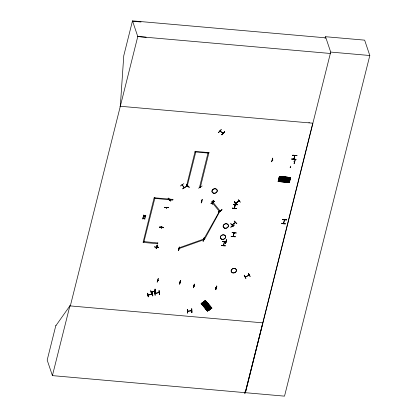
<?xml version="1.0" encoding="UTF-8"?>
<svg xmlns="http://www.w3.org/2000/svg" width="417" height="417" viewBox="0 0 417 417"><rect width="100%" height="100%" fill="white"/><g stroke="black" fill="none" stroke-linecap="round" stroke-linejoin="round"><path stroke-width="0.63" d="M224.21 241.683L224.518 241.928L224.419 241.625M233.296 236.178L233.353 236.465L233.379 235.913M234.125 232.952L233.994 233.239L234.099 232.832M234.245 232.921L234.166 232.623M283.69 222.928L283.711 223.444M284.311 220.197L284.363 219.65M283.701 223.47L284.509 219.665M219.915 131.23L219.842 131.006M219.952 131.272L223.121 133.278L223.032 133.023M220.317 131.298L219.936 130.902M223.126 132.867L223.184 133.106M156.792 246.749L156.526 247.052L156.443 246.76L156.698 247.036L156.813 246.749M161.27 227.473L161.457 228.005L161.332 227.401M161.457 228.005L161.478 227.416M161.52 226.488L161.827 226.733L161.556 227.046L161.457 226.739M166.419 207.609L166.315 207.932M293.834 159.138L294.084 158.799L294.021 159.127M294.772 155.562L293.99 159.164L293.855 158.601M278.139 181.473L278.686 179.388L289.893 180.483L289.33 182.583L278.129 181.489L289.341 182.563M278.228 180.905L289.497 181.958L278.295 180.848L278.144 181.317L289.346 182.411L289.429 181.994M278.29 180.884L289.44 182.057M278.53 180.014L289.726 181.119L278.525 179.8L289.789 180.889L289.888 180.519L278.619 179.446L278.535 179.863L289.742 180.931M278.686 179.404L289.893 180.498M278.884 178.497L290.091 179.565L278.874 178.512L278.947 178.241M279.421 176.464L290.628 177.559L290.467 178.148L279.265 177.053L279.338 176.766L290.576 177.757L279.369 176.688L279.432 176.417L290.633 177.522L279.364 176.469L278.89 178.283L290.149 179.336L290.242 178.966L279.036 177.908M289.726 181.124L289.799 180.837M290.076 179.607L290.56 177.559M202.214 199.342L201.202 202.985L202.203 199.347M235.522 222.266L232.186 224.862M169.818 199.05L169.964 199.18M120.315 106.272L123.766 55.716L132.497 20.85L325.448 37.811M233.166 236.382L234.02 232.608M283.503 223.429L284.399 219.947M166.263 207.848L166.508 207.989L166.357 207.682M294.642 155.885L294.694 155.338M245.097 276.58L245.285 276.924L245.55 276.445M221.422 245.3C229.84 245.686 223.507 246.572 221.396 245.165M232.316 208.062C231.946 209.026 236.752 208.792 236.465 208.391M231.133 236.481L235.282 236.851L235.292 236.522M235.313 236.684L231.138 236.491M281.511 223.366C289.919 223.684 283.602 224.633 281.485 223.199M158.642 247.135C158.877 247.771 154.3 247.427 154.498 246.744M158.668 247.297L154.53 246.885M163.646 227.447C159.164 226.066 157.094 227.296 163.646 227.416M295.934 159.263C296.232 159.695 291.436 159.873 291.791 158.908M295.924 159.586L291.785 159.169M278.233 181.119L289.403 182.297M278.624 179.659L289.831 180.733L278.592 179.779M278.973 178.142L290.18 179.216L278.963 178.158L279.041 177.871L290.242 178.982L279.03 177.923M279.275 177.037L290.482 178.111M290.091 179.435L278.89 178.34M290.493 177.944L279.27 176.824L290.534 177.913M235.673 202.902C236.486 202.344 235.928 203.84 235.657 202.949M235.73 203.173C238.498 200.895 239.452 201.64 239.191 200.634M235.834 203.027L239.348 200.984L239.176 200.66M230.856 223.679L233.478 226.295L230.716 223.793L230.851 223.548M170.673 201.036C165.294 194.499 169.735 201.275 170.819 200.77M234.562 201.708L236.919 204.632L234.594 201.792M236.715 204.757L234.437 201.911C236.33 203.246 239.368 207.901 234.573 201.828M325.052 38.593L325.521 36.712L364.646 40.147L369.816 55.513L284.524 396.15L52.412 375.618L69.884 305.833L70.337 305.875M144.876 218.763L144.845 219.18L143.901 218.492L142.65 219.008L142.677 218.602M142.718 218.732L143.714 218.331L142.958 217.789L142.989 217.366M145.465 216.407L145.434 216.824L144.49 216.136L143.239 216.652L143.266 216.246M143.312 216.376L144.308 215.98L143.547 215.433L143.578 215.01M144.131 218.227L145.152 217.966L145.179 217.559M144.72 215.87L145.742 215.61L145.768 215.208M157.808 242.809L157.694 243.705L143.067 242.423L154.181 197.59M154.811 198.367L172.784 200.134L172.899 199.232M187.415 186.144L187.447 186.409L186.493 186.243L195.151 151.209M187.233 186.123L195.782 151.986M208.974 152.429L200.316 187.457L199.508 187.389L207.989 153.06M233.27 204.523L237.471 204.684L233.239 204.377M224.341 241.876L223.439 245.467L223.34 245.165M235.198 204.476L234.364 208.328L234.265 208.026M235.251 204.851L234.516 208.302L234.526 207.749M233.374 236.403L234.088 232.868M236.241 232.967L232.06 232.514M282.476 219.498L286.635 219.863L282.486 219.498M245.358 392.585L312.813 123.197L119.861 106.231M245.405 392.71L330.691 52.073L325.521 36.712M201.943 201.281L201.891 201.041M212.654 202.198L212.639 201.833M213.296 200.212L212.415 203.97L213.363 200.332M159.409 227.437L163.605 227.625L159.377 227.296M166.482 207.437L166.326 207.974L166.347 207.385M157.24 244.998L156.14 248.725L157.089 245.081M161.634 226.796L161.697 227.056L161.806 226.707M156.333 248.709L157.245 245.097M158.262 278.457L157.167 282.184L158.288 278.556M158.142 280.287L157.923 280.5L158.288 280.214M178.903 248.553C178.716 249.225 178.695 248.819 178.982 248.595M178.585 248.933L178.976 248.793M179.56 247.057L178.575 250.695L179.466 246.942M179.883 282.194C180.238 282.684 179.435 282.403 179.644 281.986M180.493 280.401L180.764 280.552L179.602 284.159L180.525 280.417M179.628 284.139L180.738 280.532M212.243 204.184L213.342 200.452M212.258 204.168L213.191 200.541M213.217 202.287C212.769 202.469 213.629 202.61 213.264 202.104M204.221 237.826L203.1 241.459L204.049 237.815M203.83 239.582C204.914 239.52 203.48 240.208 203.835 239.348M194.265 284.149L193.316 287.793L194.411 284.066M194.046 285.681L194.072 286.109L193.952 285.713M194.431 285.817L194.405 286.135L194.291 285.89M234.698 204.236L234.646 204.08M225.576 241.255C225.316 241.605 226.181 241.964 225.816 241.469M225.524 241.292L225.649 241.5M235.569 202.401L234.635 206.029M234.896 206.165L235.84 202.553M226.676 239.806L225.534 243.434L226.426 239.676M226.52 239.796L225.534 243.434M215.865 287.813L216.183 288.032L216.079 287.621M216.157 287.662L215.782 287.975L216.032 287.803M216.684 286.135L215.745 289.763L216.908 286.156L216.637 286.01M216.71 286.119L215.704 289.638M272.765 158.205L271.644 161.832L272.739 158.106M272.619 159.935L272.734 160.175L272.374 159.961M272.692 160.159L272.765 159.862M292.77 155.374L296.956 155.562L292.739 155.228M294.762 155.598L293.844 159.148L293.735 158.882M294.121 161.634C293.881 162.098 294.767 162.213 294.485 161.707M294.068 161.666L294.157 161.879M295.215 160.185L294.074 163.808L294.965 160.05M280.026 178.393L280.5 176.579M279.281 181.369L279.755 179.555M284.154 181.843L284.634 180.035M284.9 178.872L285.379 177.058M285.296 181.958L285.77 180.144M286.036 178.982L286.515 177.168M287.047 179.081L287.527 177.267M286.302 182.052L286.781 180.238M288.183 179.19L288.663 177.376M287.443 182.166L287.918 180.352M288.199 182.239L288.679 180.425M288.945 179.263L289.424 177.449M245.983 278.441L244.326 275.142M245.431 276.382C244.513 277.581 248.991 275.611 249.058 274.886M249.001 274.777L248.74 275.293L249.079 275.001M182.057 184.945L181.979 184.721M184.215 187.374L184.298 187.41M184.205 187.499L184.345 187.77L184.382 187.379M150.714 290.164L151.35 293.704M148.348 296.81L147.582 293.323L148.176 296.857M154.759 291.744L155.166 295.335L154.571 291.791M200.452 187.332L200.593 187.603L200.342 187.285M200.358 187.332L200.718 187.52L200.389 186.983L200.535 187.254M212.503 202.156L212.738 202.313L212.42 201.823M220.15 211.075L220.385 211.341L220.181 210.721M220.077 210.83L220.51 211.263L220.254 210.945M232.498 226.024L232.347 225.79M187.514 313.037L187.29 309.351M223.569 245.18L223.585 245.477L223.455 244.878M166.508 207.989L166.43 207.729M161.739 226.984L161.572 226.457M148.087 294.996L152.247 294.084M151.043 291.879L151.533 291.9L151.345 291.535M151.522 291.921L151.392 291.561M151.824 294.178L151.83 293.896L151.934 294.298M155.093 293.459L155.098 293.177M233.275 204.471L237.424 204.82M226.499 241.969L222.344 241.605M232.097 232.603L236.251 232.957M164.428 207.353L168.614 207.609L164.392 207.28M159.414 227.385L163.558 227.76M292.77 155.322L296.92 155.692M235.344 205.065L235.094 204.799L235.172 205.101M223.627 245.405L224.497 241.896M234.166 233.202L233.958 232.681M156.62 246.812L156.688 247.072L156.563 246.473M232.196 224.872L235.542 222.558L235.433 222.172M187.452 311.202L187.9 311.113L187.473 311.343M191.226 310.675L191.617 310.389M203.793 238.826L204.095 239.671L178.836 248.662L178.596 248.011L203.856 239.019L219.842 210.59M203.856 239.019L204.596 239.259L219.889 211.278M170.006 199.389L169.641 199.618L169.521 199.222L169.552 199.524L170.016 199.336M201.682 303.164L208.125 310.649L201.52 303.159L201.192 303.43L207.536 311.061L209.542 309.701L203.11 302.205L201.182 303.394L207.504 311.072L201.119 303.55M202.506 302.622L208.953 310.112L202.495 302.622L202.881 302.367M209.876 309.44L203.506 301.783L205.44 300.6L211.867 308.111L209.834 309.466L210.449 309.049L203.861 301.595L210.204 309.226L203.788 301.715M203.996 301.574L203.637 301.814L210.1 309.289L203.506 301.783L209.97 309.315M204.867 300.996L211.263 308.517L204.929 300.834L205.268 300.605L211.737 308.137M205.091 300.839L211.393 308.366L204.929 300.834M205.435 300.61L211.852 308.127M207.739 310.915L208.125 310.649L207.859 310.837L201.176 303.388L207.609 310.941M208.938 310.123L209.313 309.867L202.943 302.21L209.37 309.763M209.032 309.993L209.376 309.706M211.263 308.517L211.872 308.095M290.571 167.629L290.138 167.66L290.279 167.269M182.432 185.174L182.349 184.872M220.265 210.757L220.52 211.242L220.421 210.955M238.884 200.817L239.087 201.197L238.899 200.832M148.52 295.043L148.499 294.736M151.131 291.843L155.228 291.118L155.129 290.738M155.134 293.448L159.221 292.312M132.497 20.85L137.777 36.534L70.327 305.922L69.868 305.885L56.014 325.515L55.914 325.224L47.184 360.09L52.412 375.618M187.499 311.191L191.695 310.613M191.267 310.67L191.7 310.738L191.528 310.363M248.72 275.147L248.631 274.907M218.404 132.575L221.177 129.546M218.55 132.653L221.297 129.619M221.98 134.827L224.742 131.798L221.99 134.842L221.766 134.602M235.188 222.615L235.23 222.511M178.596 248.777L179.013 248.819M157.881 280.328L158.288 280.354M201.52 303.216L207.984 310.691M207.76 310.91L201.328 303.414M210.277 309.106L203.85 301.554M211.508 308.356L205.055 300.865M235.793 203.11L239.306 200.864M239.327 201.025L239.134 200.66M245.811 278.53L244.164 275.35M236.846 223.752L234.213 221.01L236.804 223.627M212.998 202.334L213.337 202.344M272.723 160.154L272.249 159.878M156.703 246.483L157.23 247.067L156.875 246.614M294.47 162.062L294.407 161.66M178.966 248.954L178.773 248.469M158.252 280.505L157.772 280.229M225.925 241.688L225.863 241.287M179.993 282.413L179.93 282.012M186.472 184.757L189.198 187.269L186.43 184.627M168.14 198.383L168.286 198.117M187.488 186.368L187.707 185.904M186.514 184.705L189.188 187.259M245.243 276.747L245.16 276.507M204.163 302.554L205.925 301.366M201.838 304.155L203.595 302.966M204.632 307.423L206.394 306.234M206.962 305.817L208.724 304.629M205.289 308.184L207.046 306.995M207.614 306.578L209.376 305.39M208.198 307.251L209.959 306.062M205.868 308.856L207.63 307.668M206.524 309.617L208.281 308.429M208.849 308.012L210.611 306.823M209.287 308.523L211.044 307.334M206.957 310.128L208.719 308.94M180.3 186.013L183.85 183.61M186.222 186.597L182.62 188.88L186.17 186.477M219.952 211.471L219.212 211.231L211.581 201.812L212.211 201.171M240.536 202.276L238.227 199.462M236.074 202.756L238.858 200.963M210.992 203.668L214.578 201.364L210.872 203.506M221.99 209.84L218.273 211.977L221.933 209.704M234.37 225.123L230.658 227.255L234.203 224.836M232.415 224.685L232.405 224.461M187.614 186.076L187.316 186.316M169.677 199.618L169.651 199.352M248.485 273.359L250.153 276.544L248.496 273.37M245.248 276.924L249.095 275.131M223.231 133.117L220.035 130.912M236.032 202.933L236.131 202.917M143.62 215.141L144.579 215.839L145.809 215.334M143.031 217.497L143.99 218.195L145.22 217.69M152.226 294.235L152.169 293.86L152.231 294.251L148.15 295.111L148.009 294.772M201.427 303.341L207.89 310.816M209.162 309.967L202.73 302.471L209.193 309.946M166.461 208.026L166.393 207.765M157.225 247.046L157.162 246.64M290.498 166.154L290.399 166.56L290.805 166.232M155.197 289.2L154.921 289.122L155.588 292.75M150.97 291.655L151.11 291.989L155.223 291.087L155.077 290.712M151.96 292.244L152.831 295.851L152.554 295.773M159.242 290.774L159.602 294.36L158.966 290.701M155.515 292.651L155.791 292.729L155.187 289.189L155.781 292.718M155.171 293.584L159.252 292.546M152.054 292.343L152.831 295.846M182.286 185.263L182.166 184.986M187.358 309.461L187.322 313.094L187.316 309.336M191.752 312.349L192.034 312.442L191.836 308.835L191.559 308.747M235.037 204.419L235.006 204.028L235.162 204.283L234.745 204.241M154.749 291.019L154.749 290.821M159.268 292.515L159.127 292.291M272.452 159.946L272.28 159.753M203.913 239.572L204.2 239.77L204.033 239.478M187.509 311.353L187.462 310.926M154.994 289.221L155.557 292.781M184.298 187.739L182.078 184.971M232.347 226.123L232.326 225.805M191.288 310.811L191.168 310.519M132.648 21.298L141.05 21.986M146.179 37.222L137.777 36.534L330.723 53.501M191.825 312.448L191.632 308.851L191.794 312.474M330.691 52.073L369.816 55.513M308.893 122.614L309.346 122.655M195.213 151.402L209.037 152.617M154.243 197.783L172.961 199.425M157.871 243.002L143.985 241.594M69.868 305.885L262.819 322.847L244.888 393.794L244.273 391.964M232.462 224.685L232.462 224.497M292.823 155.166L296.967 155.562M295.976 159.388L291.817 158.997L295.929 159.299M294.141 161.89L294.506 161.911M212.967 202.459L213.342 202.495M164.418 207.364L168.531 207.666M225.602 241.516L225.941 241.328M203.824 239.733L204.075 239.556M179.664 282.241L179.967 282.054M215.813 287.85L216.147 287.86M194.072 285.942L194.411 285.932M234.75 204.393L234.964 204.194M223.064 133.242L222.902 132.726M290.56 167.332L290.164 167.618L290.592 167.373M272.817 160.019L272.379 159.727M284.316 220.265L284.238 219.973M155.202 290.962L154.785 290.779M151.11 291.989L151.053 291.598M144.762 216.001L145.507 216.532M144.173 218.357L144.918 218.889M212.534 202.365L212.336 202.13M232.087 225.639L232.389 226.15L232.212 225.561M221.953 209.787L218.399 212.133M235.407 204.747L235.339 204.486M222.782 133.075L222.741 132.841M148.108 295.121L148.092 294.72M202.599 302.44L209.063 309.972M212.274 201.364L219.91 210.783M182.203 184.893L184.481 187.666M214.583 201.38L214.416 201.098M220.119 211.059L220.056 210.804M294.84 155.348L294.939 155.656M294.569 155.661L294.668 155.963M272.666 159.753L272.786 160.149M286.552 219.921L282.434 219.702M284.352 219.691L284.488 220.254M220.317 131.193L220.259 131.058M234.38 207.739L234.505 208.338L234.443 208.078M235.099 222.376L235.224 222.772M208.797 153.133L194.974 151.918M232.191 224.779L232.29 225.029L232.107 224.638M232.431 225.764L232.514 226.071L232.269 225.566M248.61 274.959L248.704 275.314M233.895 232.931L233.994 233.239M233.265 236.215L233.332 236.475M233.087 236.158L233.186 236.465M226.462 241.881L222.313 241.516M212.785 201.828L213.004 202.5L212.639 201.812M212.482 201.828L212.701 202.302M224.273 241.61L224.403 242.214M224.148 241.938L224.247 242.241M223.601 244.888L223.71 245.154M202.146 185.961L198.555 188.255M200.634 187.217L200.718 187.52M200.269 187.061L200.353 187.369M201.911 200.874L202.021 201.14M187.624 185.81C188.114 186.159 187.233 186.743 187.285 186.008M204.121 239.374L204.241 239.77M203.741 239.379L203.861 239.754L203.704 239.504M184.038 187.259L184.1 187.535M182.104 184.637L182.245 184.908M215.74 287.626L215.683 287.813M194.338 285.708L194.458 286.104L193.921 285.838M166.492 207.395L166.591 207.702M166.221 207.708L166.326 207.974M178.565 248.558L178.643 248.949M154.983 197.658L143.808 242.298M191.539 310.545L191.69 310.759L187.504 311.317L187.379 310.978M191.236 310.404L191.32 310.827M161.384 227.781L161.452 228.042M161.316 227.99L161.228 227.724L161.306 228.026M179.571 282.08L179.67 282.408M187.759 310.884L187.77 311.066M156.735 246.51L156.901 247.02M158.189 280.104L158.309 280.495M157.803 280.104L157.923 280.5M158.835 292.359L158.945 292.776L158.773 292.479M155.505 293.198L155.577 293.479M155.39 293.115L155.536 293.49M155.015 293.234L155.114 293.578M148.384 294.652L148.416 294.829M147.759 293.167L148.348 296.696M159.654 294.334L159.039 290.8L159.602 294.36M152.023 292.333L152.648 295.872M232.347 208.161L236.496 208.526L232.347 208.161M168.296 198.226L170.814 200.916L168.296 198.226M224.581 131.683L221.813 134.727L224.591 131.699M211.643 308.262L205.211 300.766L211.607 308.288M283.539 223.47L283.451 223.204L283.529 223.507M221.813 239.264A2.684 2.221 -18.6 0 0 225.665 236.778A2.684 2.221 -18.6 0 0 221.599 235.381A2.684 2.221 -18.6 0 0 221.813 239.264M221.787 239.165A2.674 2.21 -18.6 0 0 225.623 236.684A2.674 2.21 -18.6 0 0 221.578 235.297A2.674 2.21 -18.6 0 0 221.787 239.165M224.591 228.172A2.684 2.221 -18.6 0 0 228.443 225.686A2.684 2.221 -18.6 0 0 224.377 224.289A2.684 2.221 -18.6 0 0 224.591 228.172M224.565 228.073A2.674 2.21 -18.6 0 0 228.401 225.592A2.674 2.21 -18.6 0 0 224.351 224.205A2.674 2.21 -18.6 0 0 224.565 228.073M213.395 193.175A2.684 2.221 -18.6 0 0 217.252 190.689A2.684 2.221 -18.6 0 0 213.186 189.297A2.684 2.221 -18.6 0 0 213.395 193.175M213.368 193.076A2.674 2.21 -18.6 0 0 217.21 190.595A2.674 2.21 -18.6 0 0 213.16 189.209A2.674 2.21 -18.6 0 0 213.368 193.076M232.582 272.843A2.679 2.215 -18.6 0 0 236.429 270.357A2.679 2.215 -18.6 0 0 232.373 268.965A2.679 2.215 -18.6 0 0 232.582 272.843M232.556 272.739A2.674 2.21 -18.6 0 0 236.392 270.263A2.674 2.21 -18.6 0 0 232.342 268.871A2.674 2.21 -18.6 0 0 232.556 272.739"/></g></svg>
